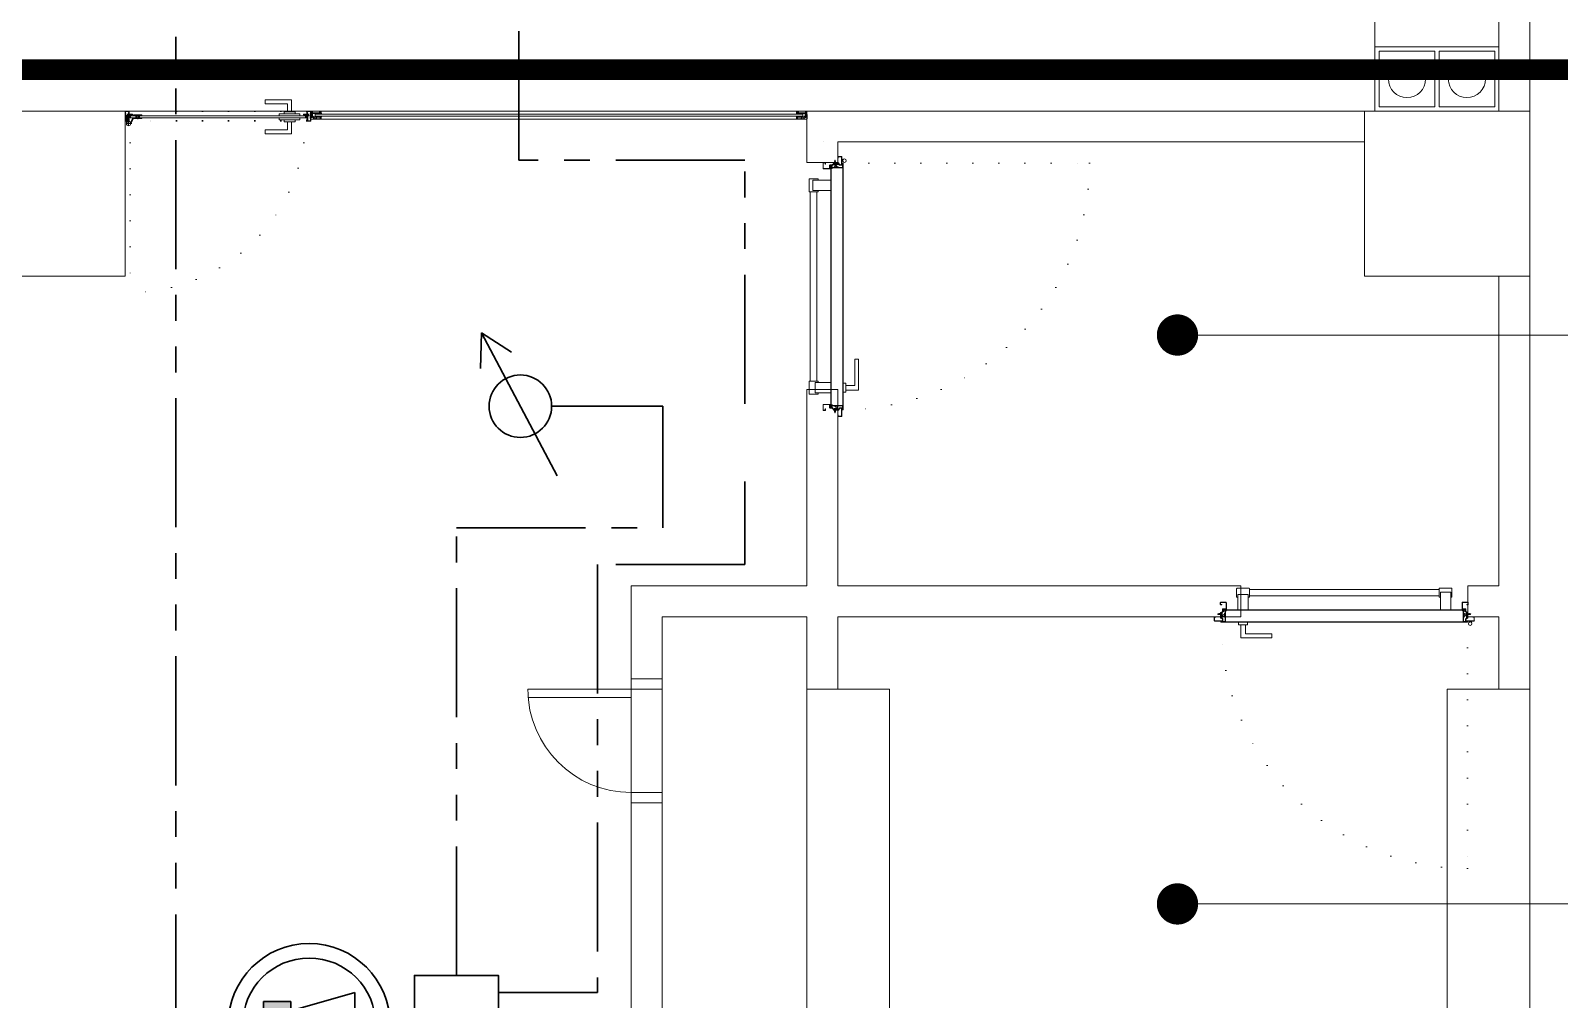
# Model space of a CAD drawing. Header units: metres. Extents: x -13545 to 152404, y -11890 to 28436.
# Drawn here: x 90236 to 90976, y 2850 to 3319 of the extents above; entities that cross this region are included whole.
import ezdxf

# ---------------------------------------------------------------- set-up
doc = ezdxf.new("R2010")
doc.units = ezdxf.units.M
doc.header["$LTSCALE"] = 100
doc.header["$MEASUREMENT"] = 0
for name, pattern in [('DASHDOT', [1, 0.5, -0.25, 0, -0.25]), ('DOT2', [0.125, 0, -0.125]), ('PHANTOM2', [1.25, 0.625, -0.125, 0.125, -0.125, 0.125, -0.125])]:
    doc.linetypes.add(name, pattern=pattern)
doc.layers.get('0').update_dxf_attribs({"color": 9, "lineweight": 9})
for name, color, linetype, lineweight in [('0 @ 1', 9, 'Continuous', 9), ('00', 9, 'Continuous', 9), ('01', 9, 'Continuous', 9), ('05', 9, 'Continuous', 9), ('06C', 9, 'Continuous', 9), ('06D', 9, 'Continuous', 9), ('07K', 8, 'Continuous', 9), ('10', 9, 'Continuous', 9), ('14', 9, 'Continuous', 9), ('15', 9, 'Continuous', 9), ('20', 9, 'DOT2', 9), ('21_mahal200', 9, 'Continuous', 9), ('E-3W ACİL ANONS İÇİN HOPARLÖR (GÖMME) (YANGINA DAYANIKLI)', 7, 'Continuous', 30), ('E-KABLO', 7, 'Continuous', 30), ('E-SES AYAR ANAHTARI', 7, 'Continuous', 30), ('E-YAZI', 7, 'Continuous', 30)]:
    doc.layers.add(name, color=color, linetype=linetype, lineweight=lineweight)
doc.styles.add('MuuM_TEXT-STANDART', font='ARIALN.TTF')
doc.dimstyles.new('MuuM_DIM200', dxfattribs={"dimscale": 20, "dimtxt": 2, "dimasz": 1, "dimexe": 1, "dimexo": 1, "dimgap": 1, "dimtad": 1, "dimdec": 1, "dimrnd": 0.5, "dimdsep": 46, "dimtxsty": 'MuuM_TEXT-STANDART', "dimblk": 'ARCHTICK', "dimcen": 0, "dimdle": 0.15, "dimclrd": 256, "dimclre": 256, "dimclrt": 256, "dimadec": 0, "dimazin": 0, "dimtfac": 5, "dimtdec": 1, "dimtix": 1, "dimtmove": 2, "dimatfit": 3, "dimldrblk": 'DOT', "dimfxl": 3, "dimfxlon": 1, "dimtolj": 1, "dimlwd": -1, "dimlwe": -1, "dimarcsym": 0})
pattern_1 = [(225, (-604.72494, -2171.82614), (-0.0883883476, 0.0883883476), []), (135, (-604.72494, -2171.82614), (0.0883883476, 0.0883883476), [])]

# ---------------------------------------------------------------- blocks, each defined once
blk = doc.blocks.new('100_SES AYAR ANAHTARI')
at = {"layer": 'E-SES AYAR ANAHTARI', "color": 4}
for p, q in [((1.776, 3.255), (-1.686, 1.426)), ((1.776, 3.255), (0.915, 3.283)), ((1.776, 3.255), (1.312, 2.529)), ((0, 0), (0, 1.561))]:
    blk.add_line(p, q, dxfattribs=at)
blk.add_circle((0, 2.317), 0.756, dxfattribs=at)
blk = doc.blocks.new('100_3W ACİL ANONS İÇİN HOPARLÖR (GÖMME) (YANGINA DAYANIKLI)')
at = {"layer": 'E-3W ACİL ANONS İÇİN HOPARLÖR (GÖMME) (YANGINA DAYANIKLI)', "color": 4}
for p, q in [((-0.632, 0.474), (1.58, 1.106)), ((1.58, -1.106), (1.58, 1.106)), ((-1.58, -0.79), (-1.58, 0.79)), ((-1.58, 0.79), (-0.632, 0.79)), ((-0.632, 0.79), (-0.632, -0.79)), ((-0.632, -0.474), (1.58, -1.106)), ((-0.632, -0.79), (-1.58, -0.79))]:
    blk.add_line(p, q, dxfattribs=at)
at = {"layer": 'E-3W ACİL ANONS İÇİN HOPARLÖR (GÖMME) (YANGINA DAYANIKLI)', "color": 3}
for radius in [2.796, 2.296]:
    blk.add_circle((0, 0), radius, dxfattribs=at)
at = {"layer": 'E-3W ACİL ANONS İÇİN HOPARLÖR (GÖMME) (YANGINA DAYANIKLI)', "color": 4}
blk.add_solid([(-1.58, 0.79), (-0.632, 0.79), (-1.58, -0.79), (-0.632, -0.79)], dxfattribs=at)
blk = doc.blocks.new('p-kolon_80x80')
blk.add_lwpolyline([(-40, -40), (40, -40), (40, 40), (-40, 40)], close=True)
blk = doc.blocks.new('1.Bod.Ara.Sitatik Elk')
at = {"layer": '01'}
blk.add_lwpolyline([(6510, -5630), (6510, -5630), (6510, -5630), (6510, -6180), (6780, -6180), (6780, -5630), (6780, -5630), (6780, -5630), (6820, -5630), (6820, -6230), (6470, -6230), (6470, -5630), (6510, -5630)], dxfattribs=at)
blk.add_blockref('p-kolon_80x80', (6100, -5390), dxfattribs=at)
at = {"layer": '01', "xscale": -1, "rotation": 180}
blk.add_blockref('p-kolon_80x80', (6780, -5390), dxfattribs=at)
blk = doc.blocks.new('_ArchTick')
at = {"color": 0, "linetype": 'ByBlock', "const_width": 0.15}
blk.add_lwpolyline([(-0.5, -0.5), (0.5, 0.5)], dxfattribs=at)
blk = doc.blocks.new('_Dot')
at = {"color": 0, "linetype": 'ByBlock', "lineweight": -2}
blk.add_line((-0.5, 0), (-1, 0), dxfattribs=at)
at = {"color": 0, "linetype": 'ByBlock', "const_width": 0.5}
blk.add_lwpolyline([(-0.25, 0, 1), (0.25, 0, 1)], format="xyb", close=True, dxfattribs=at)
blk = doc.blocks.new('*U19')
at = {"ltscale": 15}
for p, q in [((-24.9, 0.9), (-25.7, 0)), ((-24.9, -0.9), (-25.7, 0)), ((-22.9, 1.5), (-24.9, 0.9)), ((-22.9, 1.5), (-22.9, -1.5)), ((-21.2, -2.7), (-18.1, 2.8)), ((-21, -2.7), (-17.9, 2.7)), ((-19.7, -2.7), (-16.6, 2.8)), ((-19.5, -2.7), (-16.4, 2.7)), ((-18.5, 1.5), (-18.3, 2)), ((-18.2, -2.7), (-15.1, 2.8)), ((-18, -2.7), (-14.9, 2.7)), ((-17, 1.5), (-16.8, 2)), ((-16.7, -2.7), (-13.6, 2.8)), ((-16.5, -2.7), (-13.4, 2.7)), ((-15.5, 1.5), (-15.3, 2)), ((-15.2, -2.7), (-12.1, 2.8)), ((-15, -2.7), (-11.9, 2.7)), ((-14, 1.5), (-13.8, 2)), ((-13.7, -2.7), (-10.6, 2.8)), ((-13.5, -2.7), (-10.4, 2.7)), ((-12.5, 1.5), (-12.3, 2)), ((-12.2, -2.7), (-9.1, 2.8)), ((-12, -2.7), (-8.9, 2.7)), ((-11, 1.5), (-10.8, 2)), ((-10.7, -2.7), (-7.6, 2.8)), ((-10.5, -2.7), (-7.4, 2.7)), ((-9.5, 1.5), (-9.3, 2)), ((-9.2, -2.7), (-6.1, 2.8)), ((-9, -2.7), (-5.9, 2.7)), ((-8, 1.5), (-7.8, 2)), ((-7.7, -2.7), (-4.6, 2.8)), ((-7.5, -2.7), (-4.4, 2.7)), ((-6.5, 1.5), (-6.3, 2)), ((-6.2, -2.7), (-3.1, 2.8)), ((-6, -2.7), (-2.9, 2.7)), ((-5, 1.5), (-4.8, 2)), ((-4.7, -2.7), (-1.6, 2.8)), ((-4.5, -2.7), (-1.4, 2.7)), ((-3.5, 1.5), (-3.3, 2)), ((-2, 1.5), (-1.8, 2)), ((-0.5, 4.2), (-1.5, 1.5)), ((0, 0.5), (-0.6, 0.5)), ((-24.9, -0.9), (-22.9, -1.5)), ((-8.6, -1.5), (-22.9, -1.5)), ((-21.2, -2.7), (-20.9, -1.5)), ((-20.3, -1.5), (-19.1, -1.5)), ((-19.7, -2.7), (-19.4, -1.5)), ((-18.8, -1.5), (-17.6, -1.5)), ((-18.2, -2.7), (-17.9, -1.5)), ((-17.3, -1.5), (-16.1, -1.5)), ((-16.7, -2.7), (-16.4, -1.5)), ((-15.8, -1.5), (-14.6, -1.5)), ((-15.2, -2.7), (-14.9, -1.5)), ((-14.3, -1.5), (-13.1, -1.5)), ((-13.7, -2.7), (-13.4, -1.5)), ((-12.8, -1.5), (-11.6, -1.5)), ((-12.2, -2.7), (-11.9, -1.5)), ((-11.3, -1.5), (-10.1, -1.5)), ((-10.7, -2.7), (-10.4, -1.5)), ((-9.8, -1.5), (-8.6, -1.5)), ((-9.2, -2.7), (-8.9, -1.5)), ((-8.3, -1.5), (-7.1, -1.5)), ((-7.7, -2.7), (-7.4, -1.5)), ((-6.8, -1.5), (-5.6, -1.5)), ((-6.2, -2.7), (-5.9, -1.5)), ((-5.3, -1.5), (-4.1, -1.5)), ((-4.7, -2.7), (-4.4, -1.5)), ((-3.8, -1.5), (-2.1, -1.5)), ((-0.5, -4.2), (-1.5, -1.5)), ((0, -0.5), (-0.6, -0.5))]:
    blk.add_line(p, q, dxfattribs=at)
for p, q in [((-6.9, 1.5), (-22.9, 1.5)), ((-17.4, 1.5), (-18.6, 1.5)), ((-15.9, 1.5), (-17.1, 1.5)), ((-14.4, 1.5), (-15.6, 1.5)), ((-12.9, 1.5), (-14.1, 1.5)), ((-11.4, 1.5), (-12.6, 1.5)), ((-9.9, 1.5), (-11.1, 1.5)), ((-8.4, 1.5), (-9.6, 1.5)), ((-6.9, 1.5), (-8.1, 1.5)), ((-5.4, 1.5), (-6.6, 1.5)), ((-3.9, 1.5), (-5.1, 1.5)), ((-2.4, 1.5), (-3.6, 1.5)), ((-1.5, 1.5), (-2.1, 1.5)), ((0, 0.5), (0, 4.1)), ((-1.5, -1.5), (-2.1, -1.5)), ((0, -0.5), (0, -4.1))]:
    blk.add_line(p, q)
for centre, radius, start, end in [((-26, 3.9), 3.92, 274.361, 322.10246), ((-26, -3.9), 3.92, 37.89754, 85.639), ((-18, 2.8), 0.0971, 330.32042, 150.32042), ((-16.5, 2.8), 0.0971, 330.32042, 150.32042), ((-15, 2.8), 0.0971, 330.32042, 150.32042), ((-13.5, 2.8), 0.0971, 330.32042, 150.32042), ((-12, 2.8), 0.0971, 330.32042, 150.32042), ((-10.5, 2.8), 0.0971, 330.32042, 150.32042), ((-9, 2.8), 0.0971, 330.32042, 150.32042), ((-7.5, 2.8), 0.0971, 330.32042, 150.32042), ((-6, 2.8), 0.0971, 330.32042, 150.32042), ((-4.5, 2.8), 0.0971, 330.32042, 150.32042), ((-3, 2.8), 0.0971, 330.32042, 150.32042), ((-1.5, 2.8), 0.0971, 330.32042, 150.32042), ((-0.6, 0), 0.486, 90, 270), ((-0.3, 4.1), 0.25, 0, 150.08641), ((-21.1, -2.7), 0.0971, 150.32042, 330.32042), ((-19.6, -2.7), 0.0971, 150.32042, 330.32042), ((-18.1, -2.7), 0.0971, 150.32042, 330.32042), ((-16.6, -2.7), 0.0971, 150.32042, 330.32042), ((-15.1, -2.7), 0.0971, 150.32042, 330.32042), ((-13.6, -2.7), 0.0971, 150.32042, 330.32042), ((-12.1, -2.7), 0.0971, 150.32042, 330.32042), ((-10.6, -2.7), 0.0971, 150.32042, 330.32042), ((-9.1, -2.7), 0.0971, 150.32042, 330.32042), ((-7.6, -2.7), 0.0971, 150.32042, 330.32042), ((-6.1, -2.7), 0.0971, 150.32042, 330.32042), ((-4.6, -2.7), 0.0971, 150.32042, 330.32042), ((-0.3, -4.1), 0.25, 209.91359, 0)]:
    blk.add_arc(centre, radius, start, end, dxfattribs=at)
blk = doc.blocks.new('conta')
at = {"ltscale": 10}
for p, q in [((-2649.88, 5344.46), (-2649.78, 5344.3)), ((-2649.87, 5345.53), (-2649.81, 5345.61)), ((-2649.78, 5344.3), (-2649.74, 5344.3)), ((-2649.72, 5345.4), (-2649.28, 5345.4)), ((-2649.25, 5345.41), (-2649.09, 5345.51)), ((-2648.97, 5344.05), (-2648.78, 5343.8)), ((-2648.87, 5344.09), (-2648.7, 5343.86)), ((-2648.83, 5344.87), (-2648.56, 5345.24)), ((-2648.77, 5345.12), (-2648.63, 5345.3)), ((-2648.71, 5343.79), (-2648.71, 5343.79)), ((-2648.56, 5345.31), (-2648.56, 5345.31))]:
    blk.add_line(p, q, dxfattribs=at)
for centre, radius, start, end in [((-2653.03, 5345), 3.19, 350.46739, 8.93723), ((-2649.87, 5344.47), 0.02, 170.46739, 213.74513), ((-2649.83, 5345.5), 0.05, 140.63452, 188.93723), ((-2649.74, 5345.58), 0.0696, 22.24275, 159.25804), ((-2650.94, 5345.01), 1.24, 340.33821, 16.77718), ((-2649.74, 5344.58), 0.03, 160.33821, 273.26661), ((-2649.72, 5345.37), 0.03, 90, 196.77718), ((-2649.56, 5341.55), 3.01, 80.43616, 93.26661), ((-2649.28, 5345.45), 0.05, 270, 303.00619), ((-2649.22, 5344.14), 0.231, 353.95711, 81.90038), ((-2649.08, 5345.49), 0.03, 4.79721, 123.00619), ((-2649.06, 5344.54), 0.03, 260.43616, 338.70659), ((-2650.22, 5344.99), 1.27, 338.70659, 23.04177), ((-2648.89, 5344.11), 0.1, 173.95711, 217.26527), ((-2649.01, 5345.57), 0.05, 18.79511, 42.1429), ((-2651.17, 5344.83), 2.33, 7.58966, 18.79511), ((-2658.2, 5345.19), 9.36, 353.68569, 357.8537), ((-2648.79, 5344.15), 0.1, 173.68569, 217.26527), ((-2648.81, 5345.15), 0.05, 187.58966, 322.73473), ((-2648.79, 5344.84), 0.05, 142.73473, 180.2669), ((-2648.74, 5343.83), 0.05, 217.26527, 307.26527), ((-2648.74, 5343.83), 0.05, 307.26527, 37.26527), ((-2648.59, 5345.27), 0.05, 52.73473, 142.73473), ((-2648.59, 5345.27), 0.05, 322.73473, 52.73473)]:
    blk.add_arc(centre, radius, start, end, dxfattribs=at)
for points, knots in [([(-2649.74, 5344.31), (-2649.74, 5344.34), (-2649.7, 5344.52), (-2649.59, 5344.33), (-2649.34, 5344.36), (-2649.23, 5344.37), (-2649.18, 5344.37)], [0, 0, 0, 0, 0.1008757, 0.3841126, 0.5436166, 0.6906785, 0.6906785, 0.6906785, 0.6906785]), ([(-2648.98, 5345.6), (-2649, 5345.63), (-2649.09, 5345.71), (-2649.23, 5345.44), (-2649.32, 5345.74), (-2649.39, 5345.46), (-2649.51, 5345.75), (-2649.59, 5345.5), (-2649.65, 5345.57), (-2649.68, 5345.61)], [0.0086373, 0.0086373, 0.0086373, 0.0086373, 0.1097304, 0.3133405, 0.4430081, 0.5658764, 0.7165186, 0.8527974, 0.9648495, 0.9648495, 0.9648495, 0.9648495])]:
    blk.add_open_spline(points, degree=3, knots=knots, dxfattribs=at)
blk = doc.blocks.new('p-yn_sackasa')
at = {"layer": '10', "linetype": 'Continuous'}
for p, q in [((-2.19, 0), (-2.19, -0.15)), ((0, 6.16), (0, 6.9)), ((0.01, 6.9), (0.01, 6.15)), ((0.14, 6.9), (0.14, 6.16)), ((0.15, 6.9), (0.15, 6.16)), ((2.69, 7.16), (0.26, 7.16)), ((2.69, 7.15), (0.26, 7.15)), ((2.69, 7.02), (0.26, 7.02)), ((0.26, 7.01), (2.69, 7.01)), ((0.26, 6.05), (0.76, 6.05)), ((0.75, 6.04), (0.26, 6.04)), ((0.26, 5.91), (0.75, 5.91)), ((0.76, 5.9), (0.26, 5.9)), ((0.67, -0.71), (0.67, 2.27)), ((0.69, -0.71), (0.69, 2.27)), ((0.75, 5.91), (0.75, 6.04)), ((0.76, 5.9), (0.76, 6.05)), ((0.81, -0.71), (0.81, 2.27)), ((0.83, -0.71), (0.83, 2.27)), ((0.92, 2.33), (0.95, 2.32)), ((0.93, 2.34), (0.95, 2.33)), ((1.01, 2.46), (0.99, 2.47)), ((0.99, 2.46), (1.01, 2.45)), ((1.11, 2.52), (1.11, 3.73)), ((1.12, 2.52), (1.12, 3.73)), ((1.25, 3.73), (1.25, 2.52)), ((1.26, 2.52), (1.26, 3.73)), ((1.37, 3.98), (2.49, 3.98)), ((2.49, 3.97), (1.37, 3.97)), ((1.37, 3.84), (2.49, 3.84)), ((2.49, 3.83), (1.37, 3.83)), ((2.6, 3.69), (2.5, 3.36)), ((2.51, 3.35), (2.61, 3.69)), ((2.73, 3.65), (2.63, 3.32)), ((2.74, 3.64), (2.64, 3.31)), ((2.8, 3.29), (2.8, 6.9)), ((2.81, 3.29), (2.81, 6.9)), ((2.94, 3.29), (2.94, 6.9)), ((2.95, 3.29), (2.95, 6.9)), ((-2.95, -0.25), (-2.95, -1.75)), ((-2.94, -1.75), (-2.94, -0.25)), ((-2.81, -0.25), (-2.81, -1.75)), ((-2.8, -0.25), (-2.8, -1.75)), ((-2.19, 0), (-2.7, 0)), ((-2.2, -0.01), (-2.7, -0.01)), ((-2.2, -0.14), (-2.7, -0.14)), ((-2.19, -0.15), (-2.7, -0.15)), ((1.01, -1.85), (-2.7, -1.85)), ((1.01, -1.86), (-2.7, -1.86)), ((-2.7, -1.99), (1.01, -1.99)), ((1.01, -2), (-2.7, -2)), ((-2.2, -0.14), (-2.2, -0.01)), ((0.92, -0.77), (0.95, -0.76)), ((0.93, -0.78), (0.95, -0.77)), ((0.99, -0.89), (1.01, -0.88)), ((1.01, -0.89), (0.99, -0.91)), ((1.11, -0.96), (1.11, -1.75)), ((1.12, -0.96), (1.12, -1.75)), ((1.25, -0.96), (1.25, -1.75)), ((1.26, -0.96), (1.26, -1.75))]:
    blk.add_line(p, q, dxfattribs=at)
for points in [[(0.15, 2.14), (0.67, 2.14), (0.67, -0.54), (0.15, -0.54)], [(0.15, 2.14), (0.41, 2.14), (0.41, -0.54), (0.15, -0.54)]]:
    blk.add_lwpolyline(points, close=True, dxfattribs=at)
for centre, radius, start, end in [((0.26, 6.9), 0.261, 90, 180), ((0.26, 6.16), 0.261, 180, 270), ((0.26, 6.9), 0.249, 90, 180), ((0.26, 6.16), 0.249, 181.34499, 271.35021), ((0.26, 6.9), 0.122, 90, 180), ((0.26, 6.16), 0.122, 180, 270), ((0.26, 6.9), 0.11, 90, 180), ((0.26, 6.16), 0.11, 180, 270), ((0.89, 2.27), 0.219, 63.21528, 180), ((0.89, 2.27), 0.206, 63.21689, 180), ((0.89, 2.27), 0.0801, 63.21502, 180), ((0.89, 2.27), 0.0674, 63.21445, 180), ((1.04, 2.52), 0.206, 243.2197, 0), ((1.04, 2.52), 0.219, 243.21479, 0), ((1.04, 2.52), 0.0801, 243.22028, 0), ((1.04, 2.52), 0.0674, 243.21287, 0), ((1.37, 3.73), 0.253, 90, 180), ((1.37, 3.73), 0.24, 90, 180), ((1.37, 3.73), 0.114, 90, 180), ((1.37, 3.73), 0.101, 90, 180), ((2.49, 3.72), 0.261, 342.86025, 90), ((2.49, 3.72), 0.249, 342.86129, 90), ((2.49, 3.72), 0.122, 342.86074, 90), ((2.49, 3.72), 0.11, 342.86215, 90), ((2.72, 3.29), 0.232, 162.8601, 0), ((2.72, 3.29), 0.219, 162.86127, 0), ((2.72, 3.29), 0.0927, 162.86053, 0), ((2.72, 3.29), 0.0801, 162.86241, 0), ((2.69, 6.9), 0.261, 0, 90), ((2.69, 6.9), 0.249, 0, 90), ((2.69, 6.9), 0.122, 0, 90), ((2.69, 6.9), 0.11, 0, 90), ((-2.7, -0.25), 0.253, 90, 180), ((-2.7, -1.75), 0.253, 180, 270), ((-2.7, -0.25), 0.24, 90, 180), ((-2.7, -1.75), 0.24, 180, 270), ((-2.7, -0.25), 0.114, 90, 180), ((-2.7, -1.75), 0.114, 180, 270), ((-2.7, -0.25), 0.101, 90, 180), ((-2.7, -1.75), 0.101, 180, 270), ((0.89, -0.71), 0.219, 180, 296.78496), ((0.89, -0.71), 0.206, 180, 296.78515), ((0.89, -0.71), 0.0801, 180, 296.78498), ((0.89, -0.71), 0.0674, 180, 180.52454), ((0.89, -0.71), 0.0674, 180, 296.78713), ((1.04, -0.96), 0.219, 0, 116.78545), ((1.04, -0.96), 0.206, 0, 116.78362), ((1.04, -0.96), 0.0801, 0, 116.78105), ((1.04, -0.96), 0.0674, 0, 116.78713), ((1.01, -1.75), 0.114, 270, 0), ((1.01, -1.75), 0.24, 270, 0), ((1.01, -1.75), 0.101, 270, 0), ((1.01, -1.75), 0.253, 270, 0)]:
    blk.add_arc(centre, radius, start, end, dxfattribs=at)
at = {"layer": '10', "xscale": 0.0842696629213483, "yscale": 0.0842696629213483, "zscale": 0.0842696629213483}
blk.add_blockref('*U19', (0.95, 1.35), dxfattribs=at)
at = {"layer": '14', "xscale": -0.7887640449438696, "yscale": 0.7887640449438696, "zscale": 0.7887640449438204, "rotation": 90}
blk.add_blockref('conta', (4217.78, -2086.42), dxfattribs=at)
blk = doc.blocks.new('*U335')
at = {"layer": '06D'}
for points in [[(8.5, 9.56), (7.87, 9.56), (7.87, 13.56, -0.414214), (8.25, 13.93), (13.75, 13.93, -0.414214), (14.12, 13.56), (14.12, 9.56), (13.5, 9.56)], [(111.5, 9.56), (112.12, 9.56), (112.12, 13.56, 0.414214), (111.75, 13.93), (106.25, 13.93, 0.414214), (105.87, 13.56), (105.87, 9.56), (106.5, 9.56)]]:
    blk.add_lwpolyline(points, format="xyb", dxfattribs=at)
for points in [[(8.5, 12.06), (13.5, 12.06), (13.5, 3.44), (8.5, 3.44)], [(14.12, 13.31), (105.87, 13.31), (105.87, 10.18), (14.12, 10.18)], [(111.5, 10.94), (106.5, 10.94), (106.5, 3.44), (111.5, 3.44)]]:
    blk.add_lwpolyline(points, close=True, dxfattribs=at)
for points in [[(110.12, -3.81), (110.12, -10.06), (95.12, -10.06), (95.12, -8.19), (107.87, -8.19), (107.87, -8.19), (107.87, -3.81), (110.12, -3.81)], [(111.2, -2.56), (111.2, -3.81), (106.8, -3.81), (106.8, -2.56), (111.2, -2.56)]]:
    blk.add_lwpolyline(points, dxfattribs=at)
at = {"layer": '10', "ltscale": 10}
for p, q in [((2, 1.51), (1, 1.51)), ((2, 1.31), (1, 1.31)), ((1, 0.91), (2, 0.26)), ((2, 0.26), (2, 1.76)), ((2, 1.76), (2.3, 1.76)), ((2, -0.17), (2, 0.26)), ((2.3, -2.19), (2.3, 3.34)), ((2.3, 1.76), (2.3, 0.26)), ((2.3, 0.26), (2.3, -0.17)), ((2.4, 3.44), (117.6, 3.44)), ((2.45, -2.29), (2.45, 3.24)), ((2.5, 3.29), (117.5, 3.29)), ((117.55, -2.29), (117.55, 3.24)), ((117.7, -2.19), (117.7, 3.34)), ((117.7, 1.76), (118, 1.76)), ((117.7, 1.33), (117.7, 1.76)), ((117.7, 1.76), (118, 1.76)), ((117.7, 1.33), (117.7, 1.76)), ((117.7, -0.17), (117.7, 1.33)), ((117.7, -0.17), (117.7, 1.33)), ((118, 1.76), (118, 1.33)), ((118, 1.76), (118, 1.33)), ((118, 1.33), (118, -0.17)), ((119, 0.68), (118, 1.33)), ((118, 1.33), (118, -0.17)), ((119, 0.68), (118, 1.33)), ((118, 0.28), (119, 0.28)), ((118, 0.28), (119, 0.28)), ((118, 0.08), (119, 0.08)), ((118, 0.08), (119, 0.08)), ((-1.6, -2.73), (-1.73, -2.62)), ((-1.6, -2.73), (-1.73, -2.62)), ((-1.22, -2.16), (-1.22, -2.29)), ((-1.22, -2.16), (-1.05, -2.16)), ((-1.22, -2.16), (-1.22, -2.29)), ((-1.22, -2.16), (-1.05, -2.16)), ((-1.05, -2), (-1.05, -2.43)), ((-1.05, -2), (-1.05, -2.43)), ((-0.84, -2), (-0.84, -2.43)), ((-0.84, -2), (-0.84, -2.43)), ((0.3, -2.46), (0.3, -2.34)), ((0.4, -2.24), (2.25, -2.24)), ((0.4, -2.56), (119.6, -2.56)), ((0.45, -2.41), (0.45, -2.39)), ((0.45, -2.39), (2.35, -2.39)), ((0.45, -2.41), (119.54, -2.41)), ((2.3, -0.17), (2, -0.17)), ((119.54, -2.39), (117.65, -2.39)), ((118, -0.17), (117.7, -0.17)), ((118, -0.17), (117.7, -0.17)), ((119.6, -2.24), (117.75, -2.24)), ((119.55, -2.41), (119.55, -2.39)), ((119.7, -2.46), (119.7, -2.34))]:
    blk.add_line(p, q, dxfattribs=at)
blk.add_circle((-0.95, -3.26), 0.843, dxfattribs=at)
blk.add_circle((-0.95, -3.26), 0.843, dxfattribs=at)
for centre, radius, start, end in [((2.4, 3.34), 0.1, 90, 180), ((2.5, 3.24), 0.05, 90, 180), ((117.56, 3.3), 0.141, 14.92708, 75.07292), ((-0.95, -3.26), 1.01, 105.71386, 140.5908), ((-0.95, -3.26), 1.01, 105.71386, 140.5908), ((-0.42, -2.26), 0.428, 142.37905, 203.64803), ((-0.42, -2.26), 0.428, 142.37905, 203.64803), ((-0.42, -2.26), 0.302, 119.96851, 254.44758), ((-0.42, -2.26), 0.302, 119.96851, 254.44758), ((0.4, -2.34), 0.1, 90, 180), ((0.4, -2.46), 0.1, 180, 270), ((0.45, -2.39), 0.005, 90, 180), ((0.45, -2.41), 0.005, 180, 270), ((2.25, -2.19), 0.05, 270, 0), ((2.35, -2.29), 0.1, 270, 0), ((117.65, -2.29), 0.1, 180, 270), ((117.75, -2.19), 0.05, 180, 270), ((119.54, -2.39), 0.005, 0, 90), ((119.54, -2.41), 0.005, 270, 360), ((119.6, -2.34), 0.1, 0, 90), ((119.6, -2.46), 0.1, 270, 0)]:
    blk.add_arc(centre, radius, start, end, dxfattribs=at)
at = {"layer": '20'}
blk.add_lwpolyline([(0.3, -2.4), (0.3, -121.8, 0.414214), (119.7, -2.4, -1)], format="xyb", dxfattribs=at)
blk.add_blockref('p-yn_sackasa', (0, 0))
at = {"xscale": -1}
blk.add_blockref('p-yn_sackasa', (120, 0), dxfattribs=at)
blk = doc.blocks.new('m-mu-ocak01-p')
for points in [[(-16.5, 5), (-16.5, 65), (14.5, 65), (14.5, 5)], [(12.5, 36), (12.5, 63), (-14.5, 63), (-14.5, 36)], [(12.5, 34), (12.5, 7), (-14.5, 7), (-14.5, 34)]]:
    blk.add_lwpolyline(points, close=True)
for centre in [(-1, 49.5), (-1, 20.5)]:
    blk.add_circle(centre, 9)
blk.add_point((-1, 0))
blk = doc.blocks.new('g-kapı kolu-p')
for points in [[(11.85, 8.21), (-0.95, 8.21), (-0.95, 2.41), (0.95, 2.41), (0.95, 6.31), (11.85, 6.31), (11.85, 8.21)], [(11.85, -8.21), (-0.95, -8.21), (-0.95, -2.41), (0.95, -2.41), (0.95, -6.31), (11.85, -6.31), (11.85, -8.21)]]:
    blk.add_lwpolyline(points)
for points in [[(-5, 0.5), (5, 0.5), (5, 1.5), (-5, 1.5)], [(-2.65, 1.5), (2.65, 1.5), (2.65, 2.41), (-2.65, 2.41)], [(-5, -1.5), (5, -1.5), (5, -0.5), (-5, -0.5)], [(-2.65, -1.5), (2.65, -1.5), (2.65, -2.41), (-2.65, -2.41)]]:
    blk.add_lwpolyline(points, close=True)
blk = doc.blocks.new('k-cambölme-kapı-p')
at = {"layer": '10'}
h = blk.add_hatch(dxfattribs=at)
h.set_pattern_fill('NET', color=256, angle=135, style=0)
h.set_pattern_definition([(135, (3753.7029, 560.85184), (-0.0883883476, -0.0883883476), []), (225, (3753.7029, 560.85184), (0.0883883476, -0.0883883476), [])])
h.paths.add_polyline_path([(2.08, -0.06), (2.08, 0.02), (2.07, 0.04), (2.05, 0.07), (2.01, 0.09), (1.98, 0.1), (1.97, 0.1), (1.97, -0.29), (1.94, -0.29), (1.94, -0.43), (1.88, -0.49), (1.67, -0.49), (1.82, -0.29), (1.73, -0.29), (1.53, -0.5), (1.44, -0.5), (1.62, -0.32), (1.62, -0.29), (1.51, -0.29), (1.34, -0.42), (1.32, -0.44), (1.3, -0.48), (1.29, -0.51), (1.26, -0.57), (1.26, -0.31), (1.32, -0.29), (1.23, -0.29), (1.23, -0.53), (1.23, -0.59), (1.24, -0.62), (1.26, -0.64), (3.47, -0.64), (3.47, -0.58), (3.38, -0.35), (3.38, -0.3), (3.42, -0.25), (3.42, -0.2), (3.38, -0.16), (2.73, -0.16), (2.74, -0.2), (2.91, -0.2, -1), (2.91, -0.25)])
h.paths.add_polyline_path([(2.05, -0.18), (2.05, -0.21), (2.08, -0.23), (2.11, -0.24), (2.15, -0.25), (2.95, -0.27), (2.92, -0.29), (2.55, -0.29), (2.54, -0.31), (2.52, -0.33), (2.5, -0.34), (2.48, -0.34), (2.46, -0.34), (2.44, -0.32), (2.42, -0.3), (2.08, -0.3), (1.99, -0.11), (1.99, -0.07), (2.05, -0.07)], flags=16)
h.paths.add_polyline_path([(2.41, -0.34), (2.51, -0.5), (2.08, -0.5), (2.08, -0.34)], flags=16)
h.paths.add_polyline_path([(2.55, -0.33), (2.89, -0.33), (2.94, -0.33), (3.28, -0.34, 0.166992), (3.34, -0.55), (2.72, -0.55), (2.55, -0.36)], flags=16)
h.paths.add_polyline_path([(3.02, -0.22), (3.02, -0.2), (3.33, -0.2, 0.10606), (3.29, -0.33), (3.01, -0.27)], flags=16)
h = blk.add_hatch(dxfattribs=at)
h.set_pattern_fill('NET', color=256, angle=135, style=0)
h.set_pattern_definition([(45, (474.94443, 2280.71206), (0.0883883476, -0.0883883476), []), (315, (474.94443, 2280.71206), (-0.0883883476, -0.0883883476), [])])
h.paths.add_polyline_path([(87.27, -0.16), (87.26, -0.2), (87.09, -0.2, 1), (87.09, -0.25), (87.92, -0.25), (87.92, -0.01), (87.93, 0.03), (87.96, 0.05), (88, 0.07), (88.03, 0.07), (88.03, -0.29), (88.06, -0.29), (88.06, -0.43), (88.12, -0.49), (88.33, -0.49), (88.18, -0.29), (88.27, -0.29), (88.47, -0.5), (88.56, -0.5), (88.38, -0.32), (88.38, -0.29), (88.49, -0.29), (88.66, -0.42), (88.68, -0.44), (88.7, -0.48), (88.71, -0.51), (88.74, -0.57), (88.74, -0.31), (88.68, -0.29), (88.77, -0.29), (88.77, -0.53), (88.77, -0.59), (88.76, -0.62), (88.74, -0.64), (86.53, -0.64), (86.53, -0.58), (86.62, -0.35), (86.62, -0.3), (86.58, -0.25), (86.58, -0.2), (86.62, -0.16)])
h.paths.add_polyline_path([(87.28, -0.55), (87.45, -0.36), (87.45, -0.33), (87.11, -0.33), (87.06, -0.33), (87.03, -0.31), (86.99, -0.27), (86.98, -0.22), (86.98, -0.2), (86.67, -0.2, -0.292264), (86.66, -0.55)], flags=16)
h.paths.add_polyline_path([(87.48, -0.51), (87.59, -0.51), (87.53, -0.43)], flags=16)
h.paths.add_polyline_path([(87.56, -0.4), (87.69, -0.5), (87.92, -0.5), (87.92, -0.34), (87.59, -0.34)], flags=16)
h.paths.add_polyline_path([(87.62, -0.53), (87.71, -0.62), (87.71, -0.53)], flags=16)
for points in [[(1.97, -0.29), (1.97, 2.13), (2.05, 2.13), (2.05, 2.28, 0.414214), (1.89, 2.44), (0.08, 2.44, 0.414214), (0, 2.36), (0, -2.36, 0.414214), (0.08, -2.44), (2.05, -2.44), (2.05, -2.25), (2.05, -2.23), (2.05, -2.23), (2.05, -2.23), (2.05, -2.23), (2.05, -2.23), (2.05, -0.89)], [(88.03, -0.29), (88.03, 2.13), (87.95, 2.13), (87.95, 2.28, -0.414214), (88.11, 2.44), (89.92, 2.44, -0.414214), (90, 2.36), (90, -2.36, -0.414214), (89.92, -2.44), (87.95, -2.44), (87.95, -2.25), (87.95, -2.23), (87.95, -2.23), (87.95, -2.23), (87.95, -2.23), (87.95, -2.23), (87.95, -0.89)], [(1.51, -0.29), (1.34, -0.42), (1.32, -0.44), (1.3, -0.48), (1.29, -0.51), (1.26, -0.57), (1.26, -0.31), (1.32, -0.29), (1.23, -0.29), (1.23, -0.53), (1.23, -0.59), (1.24, -0.62), (1.26, -0.64), (3.47, -0.64), (3.47, -0.58), (3.38, -0.35), (3.38, -0.3), (3.42, -0.25), (3.42, -0.2), (3.38, -0.16), (2.73, -0.16), (2.74, -0.2), (2.91, -0.2, -1), (2.91, -0.25, -1)], [(88.49, -0.29), (88.66, -0.42), (88.68, -0.44), (88.7, -0.48), (88.71, -0.51), (88.74, -0.57), (88.74, -0.31), (88.68, -0.29), (88.77, -0.29), (88.77, -0.53), (88.77, -0.59), (88.76, -0.62), (88.74, -0.64), (86.53, -0.64), (86.53, -0.58), (86.62, -0.35), (86.62, -0.3), (86.58, -0.25), (86.58, -0.2), (86.62, -0.16), (87.27, -0.16), (87.26, -0.2), (87.09, -0.2, 1), (87.09, -0.25, 1)], [(86.66, -0.55), (87.28, -0.55), (87.45, -0.36), (87.45, -0.33), (87.11, -0.33), (87.06, -0.33), (87.03, -0.31), (86.99, -0.27), (86.98, -0.22), (86.98, -0.2), (86.67, -0.2, 1)]]:
    blk.add_lwpolyline(points, format="xyb", dxfattribs=at)
for points in [[(1.82, 2.27), (0.16, 2.27), (0.16, 2.03), (0.38, 2.03), (0.38, 1.92), (0.22, 1.92), (0.22, 1.16), (0.35, 1.16), (0.35, -0.41), (0.22, -0.41), (0.22, -1.23), (0.36, -1.23), (0.36, -1.38), (0.16, -1.38), (0.16, -2.24), (1.82, -2.24), (1.82, -1.72), (1.62, -1.72), (1.62, -1.58), (1.82, -1.58), (1.82, -1.37), (1.61, -1.37), (1.61, -1.24), (1.74, -1.24), (1.74, -0.85), (1.06, -0.85), (1.06, -0.13), (1.5, -0.13), (1.5, 1.92), (1.57, 2.03), (1.82, 2.03), (1.82, 2.27)], [(0.69, 3.63), (0.69, 2.44)], [(0.69, 2.27), (0.69, -0.24), (1.06, -0.24)], [(1.06, 2.44), (1.06, 2.86)], [(1.06, -0.13), (1.06, 2.27)], [(1.5, 1.92), (1.06, 1.92)], [(1.17, 1.92), (1.17, -0.13)], [(2.91, -0.25), (2.08, -0.06), (2.08, 0.02), (2.07, 0.04), (2.05, 0.07), (2.01, 0.09), (1.98, 0.1), (1.97, 0.1)], [(3.84, 0.88), (2.63, 3.22)], [(4.07, 1.27), (2.67, 3.99)], [(8.14, 0.88), (8.14, 1.27), (4.07, 1.27)], [(5.3, 0.88), (5.3, -0.16)], [(5.5, 1.27), (5.77, 0.97), (5.77, 0.88)], [(5.59, 0.88), (5.59, -0.16)], [(6.76, 1.27), (6.49, 0.97), (6.49, 0.88)], [(6.67, 0.88), (6.67, -0.16)], [(6.96, 0.88), (6.96, -0.16)], [(87.09, -0.25), (87.92, -0.25), (87.92, -0.01), (87.93, 0.03), (87.96, 0.05), (88, 0.07), (88.03, 0.07)], [(88.18, 2.27), (89.84, 2.27), (89.84, 2.03), (89.62, 2.03), (89.62, 1.92), (89.78, 1.92), (89.78, 1.16), (89.65, 1.16), (89.65, -0.41), (89.78, -0.41), (89.78, -1.23), (89.64, -1.23), (89.64, -1.38), (89.84, -1.38), (89.84, -2.24), (88.18, -2.24), (88.18, -1.72), (88.38, -1.72), (88.38, -1.58), (88.18, -1.58), (88.18, -1.37), (88.39, -1.37), (88.39, -1.24), (88.26, -1.24), (88.26, -0.85), (88.94, -0.85), (88.94, -0.13), (88.5, -0.13), (88.5, 1.92), (88.43, 2.03), (88.18, 2.03), (88.18, 2.27)], [(2.05, -0.89), (3.59, -0.89), (3.59, -0.64), (1.23, -0.64), (1.23, -0.29), (1.97, -0.29)], [(1.62, -0.29), (1.62, -0.32), (1.44, -0.5), (1.53, -0.5), (1.73, -0.29)], [(1.82, -0.29), (1.67, -0.49), (1.88, -0.49), (1.94, -0.43), (1.94, -0.29)], [(3.34, -0.55), (2.72, -0.55), (2.55, -0.36), (2.55, -0.33), (2.89, -0.33), (2.94, -0.33)], [(3.28, -0.34), (3.28, -0.34), (2.94, -0.33)], [(3.01, -0.27), (3.02, -0.22), (3.02, -0.2), (3.33, -0.2)], [(3.01, -0.27), (3.29, -0.33), (3.29, -0.33)], [(4.06, -0.16), (4.06, -0.55), (8.14, -0.55)], [(8.14, -0.55), (8.14, -0.16)], [(87.95, -0.89), (86.41, -0.89), (86.41, -0.64), (88.77, -0.64), (88.77, -0.29), (88.03, -0.29)], [(87.59, -0.51), (87.53, -0.43), (87.48, -0.51), (87.59, -0.51)], [(88.18, -0.29), (88.33, -0.49), (88.12, -0.49), (88.06, -0.43), (88.06, -0.29)], [(88.38, -0.29), (88.38, -0.32), (88.56, -0.5), (88.47, -0.5), (88.27, -0.29)]]:
    blk.add_lwpolyline(points, dxfattribs=at)
at = {"layer": '10', "linetype": 'DASHDOT', "ltscale": 0.05}
for points in [[(3.22, 3.63), (0.2, 3.63)], [(1.71, 2.14), (1.71, 4.9)], [(6.13, 1.44), (6.13, -0.55)]]:
    blk.add_lwpolyline(points, dxfattribs=at)
at = {"layer": '10'}
for points in [[(1.99, -0.07), (2.05, -0.07), (2.05, -0.18), (2.05, -0.21), (2.08, -0.23), (2.11, -0.24), (2.15, -0.25), (2.95, -0.27), (2.92, -0.29), (2.55, -0.29), (2.54, -0.31), (2.52, -0.33), (2.5, -0.34), (2.48, -0.34), (2.46, -0.34), (2.44, -0.32), (2.42, -0.3), (2.08, -0.3), (1.99, -0.11)], [(2.08, -0.5), (2.08, -0.34), (2.41, -0.34), (2.51, -0.5), (2.51, -0.5)], [(87.92, -0.5), (87.92, -0.34), (87.59, -0.34), (87.56, -0.4), (87.69, -0.5)], [(87.62, -0.53), (87.71, -0.53), (87.71, -0.62)]]:
    blk.add_lwpolyline(points, close=True, dxfattribs=at)
blk.add_circle((1.71, 3.65), 1.02, dxfattribs=at)
for centre, start, end in [((3.6, -0.37), 176.14303, 214.06492), ((3.6, -0.37), 148.89788, 173.11441), ((86.4, -0.37), 325.93508, 31.10212)]:
    blk.add_arc(centre, 0.322, start, end, dxfattribs=at)
at = {"layer": '15', "linetype": 'DOT2'}
blk.add_lwpolyline([(2.48, 0.36), (2.48, 85.36)], dxfattribs=at)
at = {"layer": '15'}
blk.add_lwpolyline([(2.58, 0.88), (87.42, 0.88), (87.52, 0.78), (87.52, -0.05), (87.42, -0.16), (2.58, -0.16), (2.58, -0.16), (2.48, -0.05), (2.48, 0.78), (2.58, 0.88)], dxfattribs=at)
at = {"layer": '15', "linetype": 'DOT2'}
blk.add_arc((2.48, 0.36), 85.04, 0, 90, dxfattribs=at)
at = {"layer": '20'}
for p, q in [((87.95, 2.43), (2.05, 2.43)), ((87.95, 2.13), (2.05, 2.13)), ((87.95, -2.23), (2.05, -2.23)), ((87.95, -2.44), (2.05, -2.44))]:
    blk.add_line(p, q, dxfattribs=at)
at = {"layer": '06C', "xscale": -1}
blk.add_blockref('g-kapı kolu-p', (79.64, 0.38), dxfattribs=at)
blk = doc.blocks.new('p-strahle-alüminyumdoğramaprofili')
at = {"layer": '10'}
h = blk.add_hatch(dxfattribs=at)
h.set_pattern_fill('NET', color=256, angle=315, style=0)
h.set_pattern_definition(pattern_1)
h.paths.add_polyline_path([(-4.62, 2.65), (-4.68, 2.65), (-4.72, 2.75), (-4.72, 2.8), (-4.69, 2.8), (-4.69, 2.92), (-4.98, 2.92), (-4.98, 2.8), (-4.95, 2.8), (-4.99, 2.65), (-5.08, 2.66), (-5.25, 2.28), (-5.14, 2.28), (-5.14, 2.33), (-4.98, 2.52, 0.2599), (-4.9, 2.28), (-4.66, 2.28, 0.382682)])
h.paths.add_polyline_path([(-4.86, 2.52), (-4.67, 2.52, -2.16717)], flags=16)
h = blk.add_hatch(dxfattribs=at)
h.set_pattern_fill('NET', color=256, angle=315, style=0)
h.set_pattern_definition(pattern_1)
h.paths.add_polyline_path([(-4.62, 0.88), (-4.68, 0.88), (-4.72, 0.77), (-4.72, 0.73), (-4.69, 0.73), (-4.69, 0.6), (-4.98, 0.6), (-4.98, 0.73), (-4.95, 0.73), (-4.99, 0.88), (-5.08, 0.87), (-5.25, 1.24), (-5.14, 1.24), (-5.14, 1.2), (-4.98, 1.01, -0.2599), (-4.9, 1.24), (-4.66, 1.24, -0.382682)])
h.paths.add_polyline_path([(-4.86, 1), (-4.67, 1, 2.16717)], flags=16)
h = blk.add_hatch(dxfattribs=at)
h.set_pattern_fill('NET', color=256, angle=315, style=0)
h.set_pattern_definition([(225, (-608.45214, -2173.53612), (-0.0883883476, 0.0883883476), []), (135, (-608.45214, -2173.53612), (0.0883883476, 0.0883883476), [])])
h.paths.add_polyline_path([(-3.45, 2.28), (-3.45, 2.57), (-4.49, 2.57), (-4.49, 2.28)])
h = blk.add_hatch(dxfattribs=at)
h.set_pattern_fill('NET', color=256, angle=315, style=0)
h.set_pattern_definition([(225, (-608.45214, -2180.04526), (-0.0883883476, 0.0883883476), []), (135, (-608.45214, -2180.04526), (0.0883883476, 0.0883883476), [])])
h.paths.add_polyline_path([(-3.45, 0.93), (-3.45, 1.24), (-4.49, 1.24), (-4.49, 0.93)])
h = blk.add_hatch(dxfattribs=at)
h.set_pattern_fill('NET', color=256, angle=315, style=0)
h.set_pattern_definition([(225, (-629.50454, -2177.58922), (-0.0883883476, 0.0883883476), []), (135, (-629.50454, -2177.58922), (0.0883883476, 0.0883883476), [])])
h.paths.add_polyline_path([(0, 0.68), (0, 1.75), (-0.18, 1.75), (-0.18, 0.68)])
for points in [[(-5.08, 2.66), (-5.25, 2.28)], [(-5.09, 0.88), (-5.25, 1.24)], [(-4.98, 2.52), (-5.14, 2.33), (-5.14, 2.28)], [(-4.98, 1.01), (-5.14, 1.2), (-5.14, 1.24)], [(-4.92, 3.6), (-4.92, 3.16), (-4.61, 3.16), (-4.61, 2.87), (-4.52, 2.87), (-4.62, 2.65), (-4.68, 2.65), (-4.72, 2.75), (-4.72, 2.8), (-4.69, 2.8), (-4.69, 3.05), (-4.98, 3.05), (-4.98, 2.8), (-4.95, 2.8), (-4.99, 2.65), (-5.08, 2.66), (-5.07, 3.76), (-0.11, 3.76)], [(-4.69, 2.92), (-4.98, 2.92)], [(-4.71, 0.6), (-4.98, 0.6)], [(-2.83, 0.2), (-2.67, 0.2), (-2.67, -0.04), (-4.87, -0.04), (-4.87, 0.19), (-4.57, 0.19), (-4.57, 0.73), (-2.67, 0.73)], [(-4.52, 2.87), (-4.49, 2.87), (-4.49, 2.26)], [(-4.49, 0.93), (-4.49, 0.93), (-4.49, 1.26)], [(-3.45, 2.26), (-3.45, 2.57)], [(-3.45, 1.26), (-3.45, 0.93)], [(-2.08, 0.93), (-2.08, 2.57)], [(-0.18, 0.68), (0, 0.68), (0, 1.75)], [(-0.18, 1.75), (0, 1.75)]]:
    blk.add_lwpolyline(points, dxfattribs=at)
for points in [[(-0.18, 2.74), (-0.18, 2.21), (0, 2.21), (0, 2.08), (-0.18, 2.08), (-0.18, 0.43), (0, 0.43), (0, 0), (-0.12, 0), (-0.12, -0.24), (-5.09, -0.24), (-5.09, 0.88), (-4.98, 0.88), (-4.94, 0.7), (-4.99, 0.7), (-4.99, 0.33), (-4.71, 0.33), (-4.71, 0.88), (-4.56, 0.88), (-4.52, 0.93), (-1.28, 0.93), (-1.2, 1.22), (-0.9, 1.22), (-0.9, 0.62), (-0.58, 0.62), (-0.58, 2.74)], [(-2.03, 0.78), (-1.35, 0.78), (-1.35, 0.08), (-1.28, 0.04), (-1.28, -0.04), (-2.09, -0.04), (-2.09, 0.1), (-2.03, 0.15)]]:
    blk.add_lwpolyline(points, close=True, dxfattribs=at)
for points in [[(-0.57, 3.26), (-0.57, 3.62), (-4.89, 3.62), (-4.89, 3.65, 0.561743), (-4.97, 3.66, 0.595966), (-4.92, 3.6, -2.204878)], [(-4.67, 2.52), (-4.86, 2.52, 1)], [(-4.67, 1), (-4.86, 1, -1)], [(-4.61, 2.87), (-4.49, 3.45, -0.833203), (-4.18, 3.44, -0.447088)], [(-4.49, 2.57), (-1.23, 2.57, -0.414214), (-0.9, 2.25), (-0.9, 1.22)], [(-4.18, 3.44), (-4.18, 2.99, 0.414214), (-4.07, 2.89), (-0.82, 2.89), (-0.82, 3.62)], [(-2.67, 0.73), (-2.67, 0.32), (-2.83, 0.32, 1), (-2.83, 0.2, -1)], [(-0.11, 3.76), (-0.11, 3.62), (-0.45, 3.62), (-0.45, 3.14, -1), (-0.66, 3.14)], [(-0.66, 3.14, -0.305404), (-0.57, 3.26, -5.773092)]]:
    blk.add_lwpolyline(points, format="xyb", dxfattribs=at)
for centre, radius, start, end in [((-4.73, 2.47), 0.253, 168.66756, 234.12581), ((-4.73, 1.06), 0.253, 125.87419, 191.33244), ((-4.77, 2.44), 0.125, 139.54015, 40.45985), ((-4.77, 1.08), 0.125, 319.54015, 220.45985), ((-4.84, 2.48), 0.273, 305.97376, 36.42893), ((-4.84, 1.04), 0.273, 323.57107, 54.02624)]:
    blk.add_arc(centre, radius, start, end, dxfattribs=at)
blk = doc.blocks.new('*U326')
at = {"layer": '06D'}
for points in [[(4.95, 4), (235.04, 4)], [(4.95, 0), (235.02, 0)]]:
    blk.add_lwpolyline(points, dxfattribs=at)
at = {"layer": '15'}
for points in [[(1.96, 2.5), (238.03, 2.5)], [(238.03, 1.5), (1.96, 1.5)]]:
    blk.add_lwpolyline(points, dxfattribs=at)
at = {"layer": '0 @ 1', "linetype": 'Continuous', "xscale": -1}
blk.add_blockref('p-strahle-alüminyumdoğramaprofili', (-0.12, 0.24), dxfattribs=at)
at = {"layer": '0 @ 1', "linetype": 'Continuous'}
blk.add_blockref('p-strahle-alüminyumdoğramaprofili', (240.11, 0.24), dxfattribs=at)
blk = doc.blocks.new('ttttttttttttt')
for points in [[(3983.49, -30733.6), (3983.49, -30748.6)], [(3988.49, -30733.6), (3983.49, -30733.6)], [(3988.49, -30733.6), (3988.49, -30748.6)], [(4043.49, -30733.6), (4038.49, -30733.6)], [(4038.49, -30733.6), (4038.49, -30748.6)], [(4043.49, -30733.6), (4043.49, -30748.6)], [(3988.49, -30748.6), (3983.49, -30748.6)], [(4034.49, -30748.6), (3988.49, -30748.6)], [(4034.49, -30748.6), (4034.49, -30798.6)], [(4034.49, -30748.6), (4038.49, -30748.6)], [(4043.49, -30748.6), (4038.49, -30748.6)], [(4038.49, -30748.6), (4038.49, -30798.6)]]:
    blk.add_lwpolyline(points)
blk.add_arc((4038.49, -30748.6), 50, 180, 270)
blk = doc.blocks.new('1.Bod.Ara.Mimari Elk')
at = {"layer": '00'}
for points in [[(6820, -5350), (6805, -5350), (6805, -4630), (6820, -4630)], [(6385, -5580), (6470, -5580), (6470, -5484.85), (6485, -5484.85), (6485, -5580), (6680, -5580), (6680, -5595), (6485, -5595), (6485, -5630), (6470, -5630), (6470, -5595), (6400, -5595), (6400, -5980), (6400, -5980), (6470, -5980), (6470, -6000), (6400, -6000), (6400, -6215), (6470, -6215), (6470, -6230), (6385, -6230), (6385, -6215), (6385, -6215), (6385, -5580)]]:
    blk.add_lwpolyline(points, close=True, dxfattribs=at)
for points in [[(6740, -5350), (6470, -5350), (6470, -5365), (6470, -5365)], [(6470, -5365), (6470, -5375), (6485, -5375), (6485, -5365), (6740, -5365), (6740, -5350)], [(6477.99, -5365), (6477.98, -5365)], [(6805, -5580), (6805, -5430), (6820, -5430), (6820, -5630), (6805, -5630), (6805, -5595), (6790, -5595), (6790, -5580), (6805, -5580)]]:
    blk.add_lwpolyline(points, dxfattribs=at)
at = {"layer": '05', "linetype": 'Continuous'}
blk.add_lwpolyline([(6805, -4908.89), (6745, -4908.89), (6745, -5350), (6805, -5350)], close=True, dxfattribs=at)
at = {"layer": '06D'}
blk.add_lwpolyline([(6820, -5350), (6060, -5350), (6060, -4550), (6820, -4550)], close=True, dxfattribs=at)
at = {"layer": '20', "ltscale": 2, "const_width": 10}
blk.add_lwpolyline([(5340, -8750), (5340, -5330), (7540, -5330), (7540, -6950), (7540, -7350.38, -0.262851), (6470, -8635), (6470, -8455), (6150, -8455), (6150, -8750)], format="xyb", close=True, dxfattribs=at)
at = {"linetype": 'Continuous'}
blk.add_blockref('*U326', (6230.01, -5354), dxfattribs=at)
at = {"xscale": -1, "rotation": 270}
blk.add_blockref('ttttttttttttt', (37133.6, -9668.49), dxfattribs=at)
at = {"layer": '05', "linetype": 'Continuous', "xscale": -1, "rotation": 90}
blk.add_blockref('m-mu-ocak01-p', (6810, -5335.5), dxfattribs=at)
at = {"layer": '07K', "xscale": -1, "rotation": 180}
blk.add_blockref('k-cambölme-kapı-p', (6140, -5352.44), dxfattribs=at)
at = {"layer": '10', "xscale": -1, "rotation": 90}
blk.add_blockref('*U335', (6485, -5375), dxfattribs=at)
at = {"layer": '10', "xscale": -1}
blk.add_blockref('*U335', (6790.15, -5595), dxfattribs=at)
at = {"layer": '21_mahal200'}
for points in [[(6649.42, -5458.49), (6906.82, -5458.49)], [(6649.42, -5733.97), (6906.82, -5733.97)]]:
    blk.add_leader(points, dimstyle='MuuM_DIM200', override={"dimasz": 1, "dimfxl": 10}, dxfattribs=at)

msp = doc.modelspace()

# ---------------------------------------------------------------- linework, layer by layer
at = {"layer": 'E-KABLO', "color": 6, "linetype": 'PHANTOM2'}
for p, q in [((90306.71, 2578.45), (90306.71, 3621.58)), ((90472.83, 3256.19), (90472.83, 3599.24)), ((90582.16, 3256.19), (90472.83, 3256.19)), ((90582.16, 3138.18), (90582.16, 3256.19)), ((90582.16, 3100.57), (90582.16, 3060.46)), ((90582.16, 3060.46), (90510.92, 3060.46)), ((90510.92, 3060.46), (90510.92, 2853.16)), ((90462.91, 2853.16), (90510.92, 2853.16))]:
    msp.add_line(p, q, dxfattribs=at)
at = {"layer": 'E-KABLO', "color": 3, "linetype": 'PHANTOM2'}
for p, q in [((90519.87, 3137.04), (90542.44, 3137.04)), ((90542.44, 3078.14), (90542.44, 3137.04)), ((90442.57, 2861.4), (90442.57, 3078.14)), ((90442.57, 3078.14), (90542.44, 3078.14))]:
    msp.add_line(p, q, dxfattribs=at)
at = {"layer": 'E-YAZI', "color": 3, "linetype": 'Continuous', "ltscale": 100}
msp.add_lwpolyline([(90422.24, 2823.79), (90462.91, 2823.79), (90462.91, 2861.4), (90422.24, 2861.4)], close=True, dxfattribs=at)

# ---------------------------------------------------------------- block references
for name in ['1.Bod.Ara.Mimari Elk', '1.Bod.Ara.Sitatik Elk']:
    msp.add_blockref(name, (84142.16, 8630))
at = {"layer": 'E-3W ACİL ANONS İÇİN HOPARLÖR (GÖMME) (YANGINA DAYANIKLI)', "xscale": 14, "yscale": 14, "zscale": 14}
msp.add_blockref('100_3W ACİL ANONS İÇİN HOPARLÖR (GÖMME) (YANGINA DAYANIKLI)', (90371.28, 2837.69), dxfattribs=at)
at = {"layer": 'E-SES AYAR ANAHTARI', "xscale": 20, "yscale": 20, "zscale": 20, "rotation": 90}
msp.add_blockref('100_SES AYAR ANAHTARI', (90519.87, 3137.04), dxfattribs=at)

doc.saveas('drawing.dxf')
